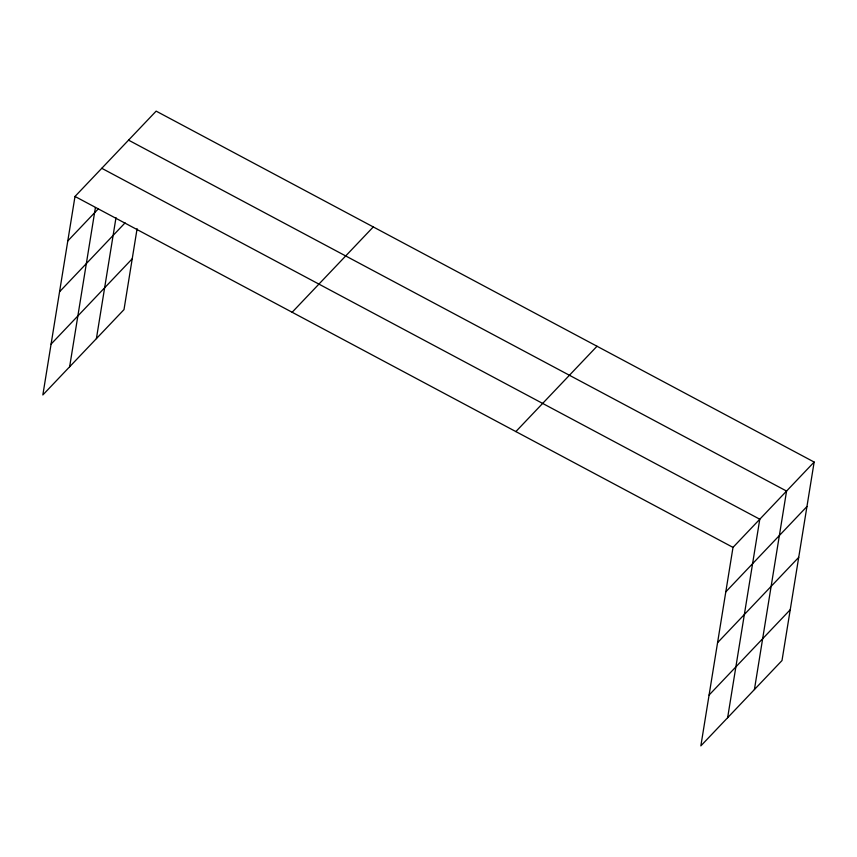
<?xml version="1.0" encoding="UTF-8"?>
<svg xmlns="http://www.w3.org/2000/svg" width="857" height="857" viewBox="0 0 857 857"><rect width="100%" height="100%" fill="white"/><g stroke="black" fill="none" stroke-linecap="round" stroke-linejoin="round"><path stroke-width="1.29" d="M814.15 462.052L733.003 547.387L700.855 745.869L782.002 660.543L814.15 462.052L156.145 111.131L74.998 196.457L42.85 394.948L123.997 309.613L137.099 228.68M69.631 366.785L95.416 207.533M96.402 338.622L115.995 217.646M727.636 717.716L759.784 519.224L101.779 168.304M754.417 689.553L786.565 491.072L128.55 140.141M67.799 240.924L98.148 209.012M59.562 291.755L125.079 222.863M51.077 344.118L132.224 258.782M292.141 312.269L373.288 226.934M515.86 431.585L597.008 346.249M725.804 591.855L806.951 506.519M717.566 642.686L798.713 557.35M709.093 695.048L790.24 609.713M74.998 196.457L733.003 547.387"/></g></svg>
